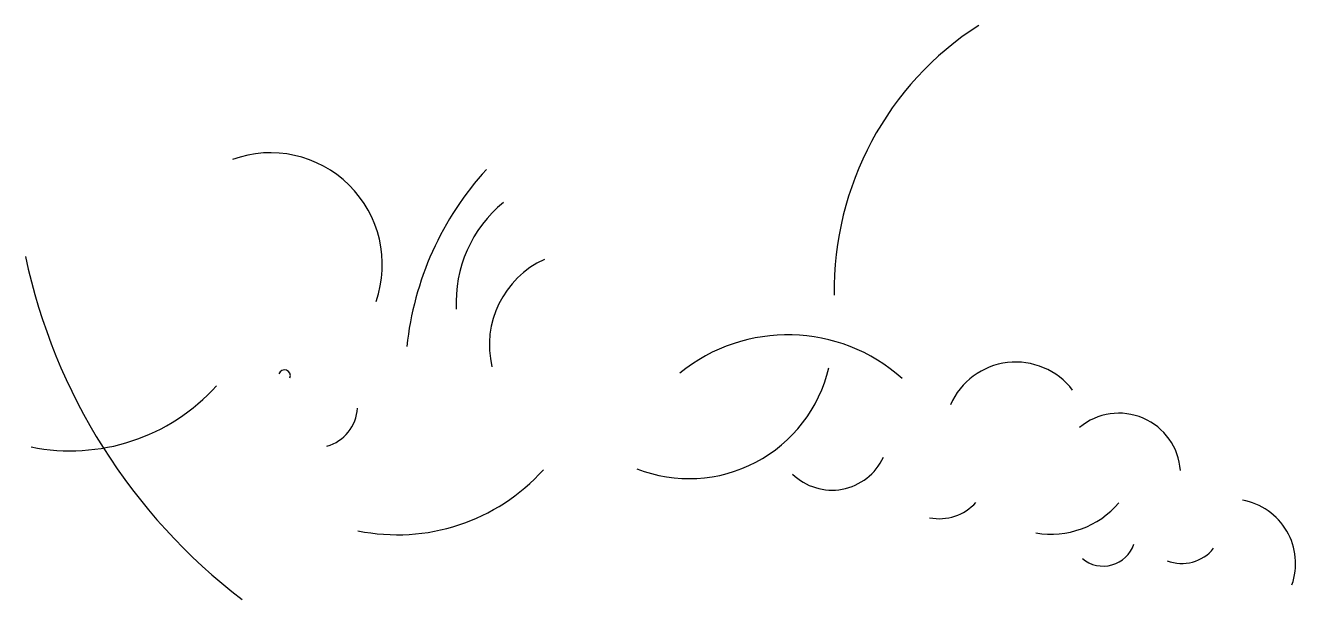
# Model space of a CAD drawing. Header units: inches. Extents: x -698 to 312, y -287 to 169.
import ezdxf

# ---------------------------------------------------------------- set-up
doc = ezdxf.new("R2010")
doc.units = ezdxf.units.IN
doc.header["$MEASUREMENT"] = 0

msp = doc.modelspace()

# ---------------------------------------------------------------- linework, layer by layer
for centre, radius, start, end in [((194.9, -41), 249.9, 122.7404, 180.9206), ((-503, -20.8), 88.8, 340.7586, 109.9569), ((-148.8, -111.9), 247.3, 137.6188, 173.9613), ((-252.1, -51.2), 103.5, 129.5506, 182.7448), ((-243.4, 82), 464.5, 191.9854, 232.5784), ((-254.5, -84.7), 74.6, 114.4471, 193.4287), ((-91.9, -212.8), 136.2, 48.1069, 129.1097), ((89.3, -155.2), 56.9, 37.4974, 156.1311), ((-492, -109.2), 4.73, 339.6713, 159.5433), ((-170.4, -76.8), 114.1, 248.5971, 346.819), ((-467, -133.1), 33.1, 285.3122, 357.0805), ((171.2, -187.9), 49, 4.0591, 129.5963), ((-56.8, -155), 45, 225.7298, 335.1847), ((117.3, -164.2), 70.8, 260.2285, 319.5374), ((260.6, -258.3), 51, 340.5566, 80.064), ((158.7, -234.7), 25.7, 229.9245, 341.465), ((221.3, -226.1), 32.2, 248.6469, 321.4598)]:
    msp.add_arc(centre, radius, start, end)
at = {"color": 2}
for centre, radius in [((-662, -12.7), 156.1), ((-402.2, -79.4), 156.1), ((28.6, -183.7), 39)]:
    msp.add_arc(centre, radius, 258.4277, 318.0274, dxfattribs=at)

doc.saveas('drawing.dxf')
